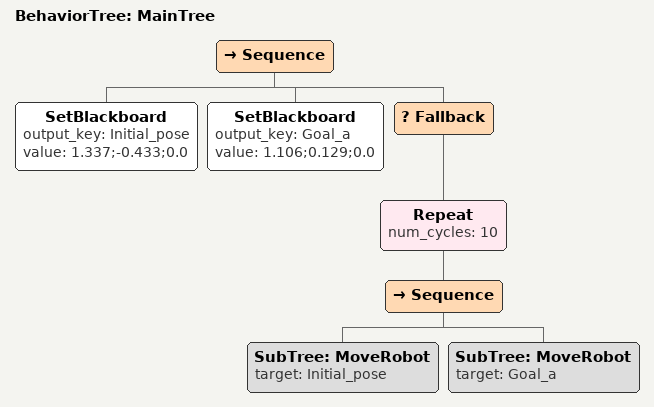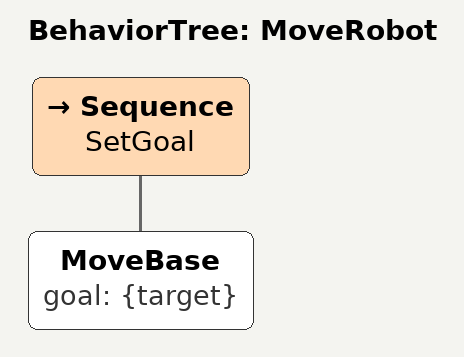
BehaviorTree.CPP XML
<root main_tree_to_execute = "MainTree" >
	<BehaviorTree ID="MainTree">
		<Sequence>

			<SetBlackboard output_key="Initial_pose" value="1.337;-0.433;0.0" />
			<SetBlackboard output_key="Goal_a" value="1.106;0.129;0.0" />

			<Fallback>
				<Repeat num_cycles="10">
					<Sequence>
						<SubTree ID="MoveRobot" target="Initial_pose" />
						<SubTree ID="MoveRobot" target="Goal_a" />
					</Sequence>
				</Repeat>
        <!--Error report node-->
			</Fallback>
		</Sequence>
	</BehaviorTree>

	<BehaviorTree ID="MoveRobot">
		<Sequence name="SetGoal">
			<MoveBase goal="{target}" />
		</Sequence>
	</BehaviorTree>

</root>
